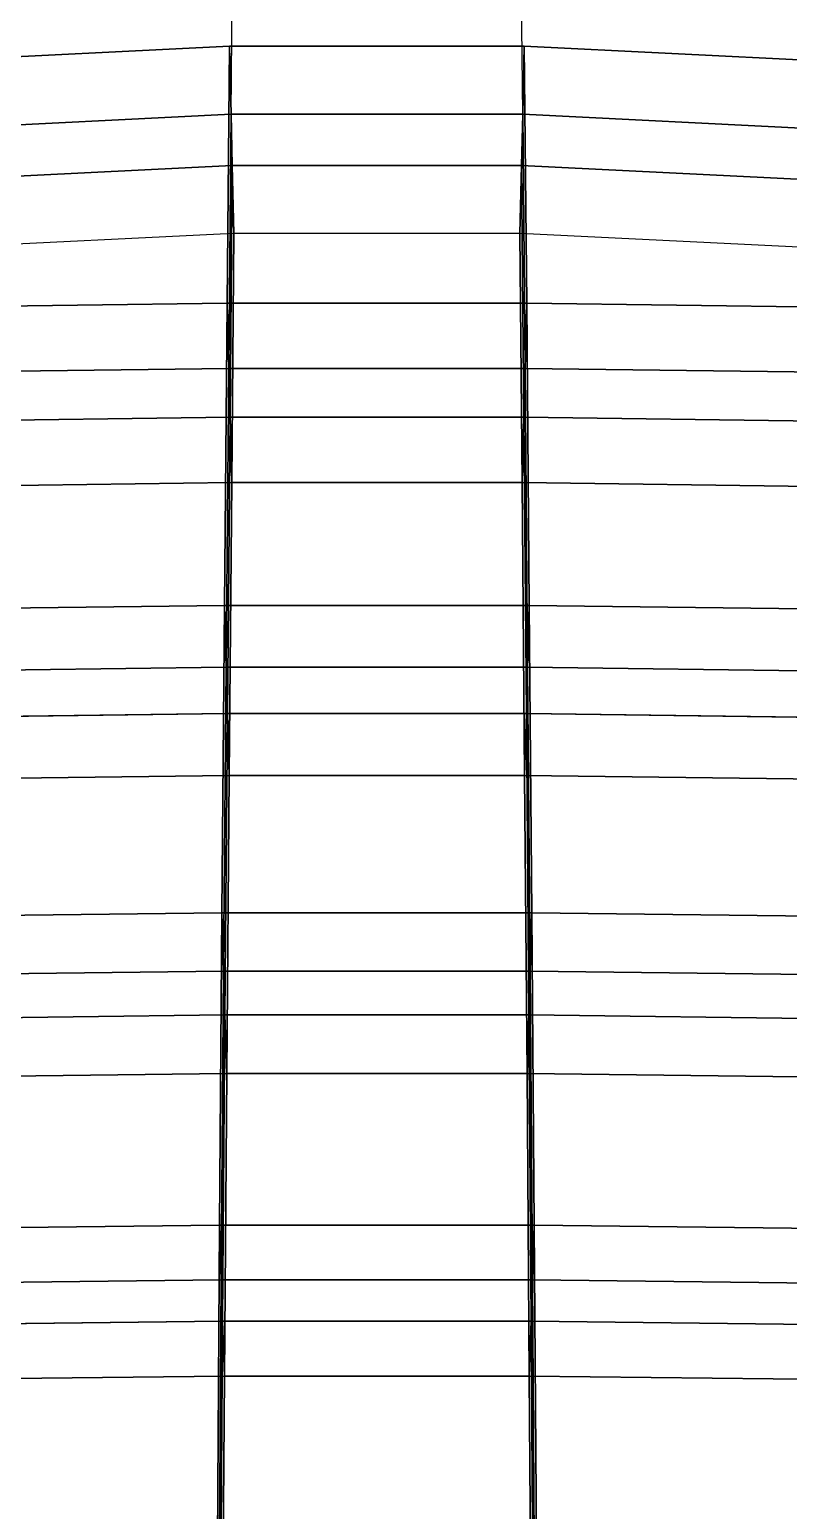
# Model space of a CAD drawing. Extents: x -25.3 to 28.3, y -25.5 to 26.5.
# Drawn here: x -1.085 to 1.286, y 14.376 to 19.003 of the extents above; entities that cross this region are included whole.
import ezdxf

# ---------------------------------------------------------------- set-up
doc = ezdxf.new("R2010")
doc.units = 0

msp = doc.modelspace()

# ---------------------------------------------------------------- linework, layer by layer
at = {"layer": 'LowerTendons'}
for p, q in [((-0.45892, 17.79191, 30.02078), (-1.37668, 17.7796, 30.00001)), ((-0.45892, 17.79191, 30.02078), (0.45892, 17.79191, 30.02078)), ((0.45892, 17.79191, 30.02078), (1.37668, 17.7796, 30.00001)), ((-0.46702, 16.86591, 30.5505), (-1.40094, 16.85383, 30.52861)), ((-0.46702, 16.86591, 30.5505), (0.46702, 16.86591, 30.5505)), ((0.46702, 16.86591, 30.5505), (1.40094, 16.85383, 30.52861)), ((-0.47468, 15.92416, 31.05166), (-1.42388, 15.91237, 31.02868)), ((-0.47468, 15.92416, 31.05166), (0.47468, 15.92416, 31.05166)), ((0.47468, 15.92416, 31.05166), (1.42388, 15.91237, 31.02868)), ((-0.4819, 14.96753, 31.52381), (-1.4455, 14.95611, 31.49977)), ((-0.4819, 14.96753, 31.52381), (0.4819, 14.96753, 31.52381)), ((0.4819, 14.96753, 31.52381), (1.4455, 14.95611, 31.49977))]:
    msp.add_line(p, q, dxfattribs=at)
at = {"layer": 'TestBases'}
for points in [[(-0.46076, 18.95175, 30.13269), (-1.38287, 18.9062, 30.13309), (-1.40429, 18.13621, 30.60173), (-0.46813, 18.14877, 30.62292)], [(-0.45559, 18.73881, 29.79412), (-1.36734, 18.69377, 29.79452), (-1.38287, 18.9062, 30.13309), (-0.46076, 18.95175, 30.13269)], [(-0.46813, 18.14877, 30.62292), (0.46813, 18.14877, 30.62292), (0.46076, 18.95175, 30.13269), (-0.46076, 18.95175, 30.13269)], [(-0.45559, 18.73881, 29.79412), (-0.46287, 17.94485, 30.27884), (-0.46813, 18.14877, 30.62292), (-0.46076, 18.95175, 30.13269)], [(-0.46287, 17.94485, 30.27884), (-0.45559, 18.73881, 29.79412), (-0.46076, 18.95175, 30.13269), (-0.46813, 18.14877, 30.62292)], [(0.45559, 18.73881, 29.79412), (-0.45559, 18.73881, 29.79412), (-0.46076, 18.95175, 30.13269), (0.46076, 18.95175, 30.13269)], [(0.46287, 17.94485, 30.27884), (0.45559, 18.73881, 29.79412), (0.46076, 18.95175, 30.13269), (0.46813, 18.14877, 30.62292)], [(1.36734, 18.69377, 29.79452), (0.45559, 18.73881, 29.79412), (0.46076, 18.95175, 30.13269), (1.38287, 18.9062, 30.13309)], [(0.45559, 18.73881, 29.79412), (0.46287, 17.94485, 30.27884), (0.46813, 18.14877, 30.62292), (0.46076, 18.95175, 30.13269)], [(0.46813, 18.14877, 30.62292), (1.40429, 18.13621, 30.60173), (1.38287, 18.9062, 30.13309), (0.46076, 18.95175, 30.13269)], [(-0.45559, 18.73881, 29.79412), (-1.36734, 18.69377, 29.79452), (-1.38851, 17.93244, 30.25789), (-0.46287, 17.94485, 30.27884)], [(-0.45559, 18.73881, 29.79412), (-1.36734, 18.69377, 29.79452), (-1.38851, 17.93244, 30.25789), (-0.46287, 17.94485, 30.27884)], [(-0.4517, 18.57911, 29.54019), (-1.35568, 18.53445, 29.54059), (-1.36734, 18.69377, 29.79452), (-0.45559, 18.73881, 29.79412)], [(-0.46287, 17.94485, 30.27884), (0.46287, 17.94485, 30.27884), (0.45559, 18.73881, 29.79412), (-0.45559, 18.73881, 29.79412)], [(-0.4517, 18.57911, 29.54019), (-0.45892, 17.79191, 30.02078), (-0.46287, 17.94485, 30.27884), (-0.45559, 18.73881, 29.79412)], [(-0.46287, 17.94485, 30.27884), (0.46287, 17.94485, 30.27884), (0.45559, 18.73881, 29.79412), (-0.45559, 18.73881, 29.79412)], [(-0.45892, 17.79191, 30.02078), (-0.4517, 18.57911, 29.54019), (-0.45559, 18.73881, 29.79412), (-0.46287, 17.94485, 30.27884)], [(0.4517, 18.57911, 29.54019), (-0.4517, 18.57911, 29.54019), (-0.45559, 18.73881, 29.79412), (0.45559, 18.73881, 29.79412)], [(0.45892, 17.79191, 30.02078), (0.4517, 18.57911, 29.54019), (0.45559, 18.73881, 29.79412), (0.46287, 17.94485, 30.27884)], [(1.35568, 18.53445, 29.54059), (0.4517, 18.57911, 29.54019), (0.45559, 18.73881, 29.79412), (1.36734, 18.69377, 29.79452)], [(0.4517, 18.57911, 29.54019), (0.45892, 17.79191, 30.02078), (0.46287, 17.94485, 30.27884), (0.45559, 18.73881, 29.79412)], [(0.46287, 17.94485, 30.27884), (1.38851, 17.93244, 30.25789), (1.36734, 18.69377, 29.79452), (0.45559, 18.73881, 29.79412)], [(0.46287, 17.94485, 30.27884), (1.38851, 17.93244, 30.25789), (1.36734, 18.69377, 29.79452), (0.45559, 18.73881, 29.79412)], [(-0.4517, 18.57911, 29.54019), (-1.35568, 18.53445, 29.54059), (-1.37668, 17.7796, 30.00001), (-0.45892, 17.79191, 30.02078)], [(-0.4517, 18.57911, 29.54019), (-1.35568, 18.53445, 29.54059), (-1.37668, 17.7796, 30.00001), (-0.45892, 17.79191, 30.02078)], [(-0.44653, 18.36617, 29.20162), (-1.34014, 18.32202, 29.20201), (-1.35568, 18.53445, 29.54059), (-0.4517, 18.57911, 29.54019)], [(-0.45892, 17.79191, 30.02078), (0.45892, 17.79191, 30.02078), (0.4517, 18.57911, 29.54019), (-0.4517, 18.57911, 29.54019)], [(-0.44653, 18.36617, 29.20162), (-0.45366, 17.588, 29.6767), (-0.45892, 17.79191, 30.02078), (-0.4517, 18.57911, 29.54019)], [(-0.45892, 17.79191, 30.02078), (0.45892, 17.79191, 30.02078), (0.4517, 18.57911, 29.54019), (-0.4517, 18.57911, 29.54019)], [(-0.45366, 17.588, 29.6767), (-0.44653, 18.36617, 29.20162), (-0.4517, 18.57911, 29.54019), (-0.45892, 17.79191, 30.02078)], [(0.44653, 18.36617, 29.20162), (-0.44653, 18.36617, 29.20162), (-0.4517, 18.57911, 29.54019), (0.4517, 18.57911, 29.54019)], [(0.45366, 17.588, 29.6767), (0.44653, 18.36617, 29.20162), (0.4517, 18.57911, 29.54019), (0.45892, 17.79191, 30.02078)], [(1.34014, 18.32202, 29.20201), (0.44653, 18.36617, 29.20162), (0.4517, 18.57911, 29.54019), (1.35568, 18.53445, 29.54059)], [(0.44653, 18.36617, 29.20162), (0.45366, 17.588, 29.6767), (0.45892, 17.79191, 30.02078), (0.4517, 18.57911, 29.54019)], [(0.45892, 17.79191, 30.02078), (1.37668, 17.7796, 30.00001), (1.35568, 18.53445, 29.54059), (0.4517, 18.57911, 29.54019)], [(0.45892, 17.79191, 30.02078), (1.37668, 17.7796, 30.00001), (1.35568, 18.53445, 29.54059), (0.4517, 18.57911, 29.54019)], [(-0.44653, 18.36617, 29.20162), (-1.34014, 18.32202, 29.20201), (-1.3609, 17.57583, 29.65617), (-0.45366, 17.588, 29.6767)], [(-0.45366, 17.588, 29.6767), (0.45366, 17.588, 29.6767), (0.44653, 18.36617, 29.20162), (-0.44653, 18.36617, 29.20162)], [(0.45366, 17.588, 29.6767), (1.3609, 17.57583, 29.65617), (1.34014, 18.32202, 29.20201), (0.44653, 18.36617, 29.20162)], [(-0.46813, 18.14877, 30.62292), (-1.40429, 18.13621, 30.60173), (-1.42904, 17.19187, 31.14093), (-0.47639, 17.2042, 31.16326)], [(-0.46287, 17.94485, 30.27884), (-1.38851, 17.93244, 30.25789), (-1.40429, 18.13621, 30.60173), (-0.46813, 18.14877, 30.62292)], [(-1.38851, 17.93244, 30.25789), (-0.46287, 17.94485, 30.27884), (-0.46813, 18.14877, 30.62292), (-1.40429, 18.13621, 30.60173)], [(-0.47639, 17.2042, 31.16326), (0.47639, 17.2042, 31.16326), (0.46813, 18.14877, 30.62292), (-0.46813, 18.14877, 30.62292)], [(-0.46287, 17.94485, 30.27884), (-0.47104, 17.01089, 30.81311), (-0.47639, 17.2042, 31.16326), (-0.46813, 18.14877, 30.62292)], [(-0.47104, 17.01089, 30.81311), (-0.46287, 17.94485, 30.27884), (-0.46813, 18.14877, 30.62292), (-0.47639, 17.2042, 31.16326)], [(0.46287, 17.94485, 30.27884), (-0.46287, 17.94485, 30.27884), (-0.46813, 18.14877, 30.62292), (0.46813, 18.14877, 30.62292)], [(-0.46287, 17.94485, 30.27884), (0.46287, 17.94485, 30.27884), (0.46813, 18.14877, 30.62292), (-0.46813, 18.14877, 30.62292)], [(0.47104, 17.01089, 30.81311), (0.46287, 17.94485, 30.27884), (0.46813, 18.14877, 30.62292), (0.47639, 17.2042, 31.16326)], [(1.38851, 17.93244, 30.25789), (0.46287, 17.94485, 30.27884), (0.46813, 18.14877, 30.62292), (1.40429, 18.13621, 30.60173)], [(0.46287, 17.94485, 30.27884), (0.47104, 17.01089, 30.81311), (0.47639, 17.2042, 31.16326), (0.46813, 18.14877, 30.62292)], [(0.46287, 17.94485, 30.27884), (1.38851, 17.93244, 30.25789), (1.40429, 18.13621, 30.60173), (0.46813, 18.14877, 30.62292)], [(0.47639, 17.2042, 31.16326), (1.42904, 17.19187, 31.14093), (1.40429, 18.13621, 30.60173), (0.46813, 18.14877, 30.62292)], [(-0.46287, 17.94485, 30.27884), (-1.38851, 17.93244, 30.25789), (-1.41298, 16.9987, 30.79103), (-0.47104, 17.01089, 30.81311)], [(-0.46287, 17.94485, 30.27884), (-1.38851, 17.93244, 30.25789), (-1.41298, 16.9987, 30.79103), (-0.47104, 17.01089, 30.81311)], [(-0.45892, 17.79191, 30.02078), (-1.37668, 17.7796, 30.00001), (-1.38851, 17.93244, 30.25789), (-0.46287, 17.94485, 30.27884)], [(-1.37668, 17.7796, 30.00001), (-0.45892, 17.79191, 30.02078), (-0.46287, 17.94485, 30.27884), (-1.38851, 17.93244, 30.25789)], [(-0.47104, 17.01089, 30.81311), (0.47104, 17.01089, 30.81311), (0.46287, 17.94485, 30.27884), (-0.46287, 17.94485, 30.27884)], [(-0.45892, 17.79191, 30.02078), (-0.46702, 16.86591, 30.5505), (-0.47104, 17.01089, 30.81311), (-0.46287, 17.94485, 30.27884)], [(-0.47104, 17.01089, 30.81311), (0.47104, 17.01089, 30.81311), (0.46287, 17.94485, 30.27884), (-0.46287, 17.94485, 30.27884)], [(-0.46702, 16.86591, 30.5505), (-0.45892, 17.79191, 30.02078), (-0.46287, 17.94485, 30.27884), (-0.47104, 17.01089, 30.81311)], [(0.45892, 17.79191, 30.02078), (-0.45892, 17.79191, 30.02078), (-0.46287, 17.94485, 30.27884), (0.46287, 17.94485, 30.27884)], [(-0.45892, 17.79191, 30.02078), (0.45892, 17.79191, 30.02078), (0.46287, 17.94485, 30.27884), (-0.46287, 17.94485, 30.27884)], [(0.46702, 16.86591, 30.5505), (0.45892, 17.79191, 30.02078), (0.46287, 17.94485, 30.27884), (0.47104, 17.01089, 30.81311)], [(1.37668, 17.7796, 30.00001), (0.45892, 17.79191, 30.02078), (0.46287, 17.94485, 30.27884), (1.38851, 17.93244, 30.25789)], [(0.45892, 17.79191, 30.02078), (0.46702, 16.86591, 30.5505), (0.47104, 17.01089, 30.81311), (0.46287, 17.94485, 30.27884)], [(0.45892, 17.79191, 30.02078), (1.37668, 17.7796, 30.00001), (1.38851, 17.93244, 30.25789), (0.46287, 17.94485, 30.27884)], [(0.47104, 17.01089, 30.81311), (1.41298, 16.9987, 30.79103), (1.38851, 17.93244, 30.25789), (0.46287, 17.94485, 30.27884)], [(0.47104, 17.01089, 30.81311), (1.41298, 16.9987, 30.79103), (1.38851, 17.93244, 30.25789), (0.46287, 17.94485, 30.27884)], [(-0.45892, 17.79191, 30.02078), (-1.37668, 17.7796, 30.00001), (-1.40094, 16.85383, 30.52861), (-0.46702, 16.86591, 30.5505)], [(-0.45892, 17.79191, 30.02078), (-1.37668, 17.7796, 30.00001), (-1.40094, 16.85383, 30.52861), (-0.46702, 16.86591, 30.5505)], [(-0.45366, 17.588, 29.6767), (-1.3609, 17.57583, 29.65617), (-1.37668, 17.7796, 30.00001), (-0.45892, 17.79191, 30.02078)], [(-1.3609, 17.57583, 29.65617), (-0.45366, 17.588, 29.6767), (-0.45892, 17.79191, 30.02078), (-1.37668, 17.7796, 30.00001)], [(-0.46702, 16.86591, 30.5505), (0.46702, 16.86591, 30.5505), (0.45892, 17.79191, 30.02078), (-0.45892, 17.79191, 30.02078)], [(-0.45366, 17.588, 29.6767), (-0.46167, 16.67261, 30.20035), (-0.46702, 16.86591, 30.5505), (-0.45892, 17.79191, 30.02078)], [(-0.46702, 16.86591, 30.5505), (0.46702, 16.86591, 30.5505), (0.45892, 17.79191, 30.02078), (-0.45892, 17.79191, 30.02078)], [(-0.46167, 16.67261, 30.20035), (-0.45366, 17.588, 29.6767), (-0.45892, 17.79191, 30.02078), (-0.46702, 16.86591, 30.5505)], [(0.45366, 17.588, 29.6767), (-0.45366, 17.588, 29.6767), (-0.45892, 17.79191, 30.02078), (0.45892, 17.79191, 30.02078)], [(-0.45366, 17.588, 29.6767), (0.45366, 17.588, 29.6767), (0.45892, 17.79191, 30.02078), (-0.45892, 17.79191, 30.02078)], [(0.46167, 16.67261, 30.20035), (0.45366, 17.588, 29.6767), (0.45892, 17.79191, 30.02078), (0.46702, 16.86591, 30.5505)], [(1.3609, 17.57583, 29.65617), (0.45366, 17.588, 29.6767), (0.45892, 17.79191, 30.02078), (1.37668, 17.7796, 30.00001)], [(0.45366, 17.588, 29.6767), (0.46167, 16.67261, 30.20035), (0.46702, 16.86591, 30.5505), (0.45892, 17.79191, 30.02078)], [(0.45366, 17.588, 29.6767), (1.3609, 17.57583, 29.65617), (1.37668, 17.7796, 30.00001), (0.45892, 17.79191, 30.02078)], [(0.46702, 16.86591, 30.5505), (1.40094, 16.85383, 30.52861), (1.37668, 17.7796, 30.00001), (0.45892, 17.79191, 30.02078)], [(0.46702, 16.86591, 30.5505), (1.40094, 16.85383, 30.52861), (1.37668, 17.7796, 30.00001), (0.45892, 17.79191, 30.02078)], [(-0.45366, 17.588, 29.6767), (-1.3609, 17.57583, 29.65617), (-1.38488, 16.66066, 30.17871), (-0.46167, 16.67261, 30.20035)], [(-0.46167, 16.67261, 30.20035), (0.46167, 16.67261, 30.20035), (0.45366, 17.588, 29.6767), (-0.45366, 17.588, 29.6767)], [(0.46167, 16.67261, 30.20035), (1.38488, 16.66066, 30.17871), (1.3609, 17.57583, 29.65617), (0.45366, 17.588, 29.6767)], [(-0.47639, 17.2042, 31.16326), (-1.42904, 17.19187, 31.14093), (-1.45244, 16.23153, 31.65103), (-0.4842, 16.24355, 31.67448)], [(-0.47104, 17.01089, 30.81311), (-1.41298, 16.9987, 30.79103), (-1.42904, 17.19187, 31.14093), (-0.47639, 17.2042, 31.16326)], [(-1.41298, 16.9987, 30.79103), (-0.47104, 17.01089, 30.81311), (-0.47639, 17.2042, 31.16326), (-1.42904, 17.19187, 31.14093)], [(-0.4842, 16.24355, 31.67448), (0.4842, 16.24355, 31.67448), (0.47639, 17.2042, 31.16326), (-0.47639, 17.2042, 31.16326)], [(-0.47104, 17.01089, 30.81311), (-0.47876, 16.06104, 31.31858), (-0.4842, 16.24355, 31.67448), (-0.47639, 17.2042, 31.16326)], [(-0.47876, 16.06104, 31.31858), (-0.47104, 17.01089, 30.81311), (-0.47639, 17.2042, 31.16326), (-0.4842, 16.24355, 31.67448)], [(0.47104, 17.01089, 30.81311), (-0.47104, 17.01089, 30.81311), (-0.47639, 17.2042, 31.16326), (0.47639, 17.2042, 31.16326)], [(-0.47104, 17.01089, 30.81311), (0.47104, 17.01089, 30.81311), (0.47639, 17.2042, 31.16326), (-0.47639, 17.2042, 31.16326)], [(0.47876, 16.06104, 31.31858), (0.47104, 17.01089, 30.81311), (0.47639, 17.2042, 31.16326), (0.4842, 16.24355, 31.67448)], [(1.41298, 16.9987, 30.79103), (0.47104, 17.01089, 30.81311), (0.47639, 17.2042, 31.16326), (1.42904, 17.19187, 31.14093)], [(0.47104, 17.01089, 30.81311), (0.47876, 16.06104, 31.31858), (0.4842, 16.24355, 31.67448), (0.47639, 17.2042, 31.16326)], [(0.47104, 17.01089, 30.81311), (1.41298, 16.9987, 30.79103), (1.42904, 17.19187, 31.14093), (0.47639, 17.2042, 31.16326)], [(0.4842, 16.24355, 31.67448), (1.45244, 16.23153, 31.65103), (1.42904, 17.19187, 31.14093), (0.47639, 17.2042, 31.16326)], [(-0.47104, 17.01089, 30.81311), (-1.41298, 16.9987, 30.79103), (-1.43612, 16.04915, 31.2954), (-0.47876, 16.06104, 31.31858)], [(-0.47104, 17.01089, 30.81311), (-1.41298, 16.9987, 30.79103), (-1.43612, 16.04915, 31.2954), (-0.47876, 16.06104, 31.31858)], [(-0.46702, 16.86591, 30.5505), (-1.40094, 16.85383, 30.52861), (-1.41298, 16.9987, 30.79103), (-0.47104, 17.01089, 30.81311)], [(-1.40094, 16.85383, 30.52861), (-0.46702, 16.86591, 30.5505), (-0.47104, 17.01089, 30.81311), (-1.41298, 16.9987, 30.79103)], [(-0.47876, 16.06104, 31.31858), (0.47876, 16.06104, 31.31858), (0.47104, 17.01089, 30.81311), (-0.47104, 17.01089, 30.81311)], [(-0.46702, 16.86591, 30.5505), (-0.47468, 15.92416, 31.05166), (-0.47876, 16.06104, 31.31858), (-0.47104, 17.01089, 30.81311)], [(-0.47876, 16.06104, 31.31858), (0.47876, 16.06104, 31.31858), (0.47104, 17.01089, 30.81311), (-0.47104, 17.01089, 30.81311)], [(-0.47468, 15.92416, 31.05166), (-0.46702, 16.86591, 30.5505), (-0.47104, 17.01089, 30.81311), (-0.47876, 16.06104, 31.31858)], [(0.46702, 16.86591, 30.5505), (-0.46702, 16.86591, 30.5505), (-0.47104, 17.01089, 30.81311), (0.47104, 17.01089, 30.81311)], [(-0.46702, 16.86591, 30.5505), (0.46702, 16.86591, 30.5505), (0.47104, 17.01089, 30.81311), (-0.47104, 17.01089, 30.81311)], [(0.47468, 15.92416, 31.05166), (0.46702, 16.86591, 30.5505), (0.47104, 17.01089, 30.81311), (0.47876, 16.06104, 31.31858)], [(1.40094, 16.85383, 30.52861), (0.46702, 16.86591, 30.5505), (0.47104, 17.01089, 30.81311), (1.41298, 16.9987, 30.79103)], [(0.46702, 16.86591, 30.5505), (0.47468, 15.92416, 31.05166), (0.47876, 16.06104, 31.31858), (0.47104, 17.01089, 30.81311)], [(0.46702, 16.86591, 30.5505), (1.40094, 16.85383, 30.52861), (1.41298, 16.9987, 30.79103), (0.47104, 17.01089, 30.81311)], [(0.47876, 16.06104, 31.31858), (1.43612, 16.04915, 31.2954), (1.41298, 16.9987, 30.79103), (0.47104, 17.01089, 30.81311)], [(0.47876, 16.06104, 31.31858), (1.43612, 16.04915, 31.2954), (1.41298, 16.9987, 30.79103), (0.47104, 17.01089, 30.81311)], [(-0.46702, 16.86591, 30.5505), (-1.40094, 16.85383, 30.52861), (-1.42388, 15.91237, 31.02868), (-0.47468, 15.92416, 31.05166)], [(-0.46702, 16.86591, 30.5505), (-1.40094, 16.85383, 30.52861), (-1.42388, 15.91237, 31.02868), (-0.47468, 15.92416, 31.05166)], [(-0.46167, 16.67261, 30.20035), (-1.38488, 16.66066, 30.17871), (-1.40094, 16.85383, 30.52861), (-0.46702, 16.86591, 30.5505)], [(-1.38488, 16.66066, 30.17871), (-0.46167, 16.67261, 30.20035), (-0.46702, 16.86591, 30.5505), (-1.40094, 16.85383, 30.52861)], [(-0.47468, 15.92416, 31.05166), (0.47468, 15.92416, 31.05166), (0.46702, 16.86591, 30.5505), (-0.46702, 16.86591, 30.5505)], [(-0.46167, 16.67261, 30.20035), (-0.46924, 15.74165, 30.69577), (-0.47468, 15.92416, 31.05166), (-0.46702, 16.86591, 30.5505)], [(-0.47468, 15.92416, 31.05166), (0.47468, 15.92416, 31.05166), (0.46702, 16.86591, 30.5505), (-0.46702, 16.86591, 30.5505)], [(-0.46924, 15.74165, 30.69577), (-0.46167, 16.67261, 30.20035), (-0.46702, 16.86591, 30.5505), (-0.47468, 15.92416, 31.05166)], [(0.46167, 16.67261, 30.20035), (-0.46167, 16.67261, 30.20035), (-0.46702, 16.86591, 30.5505), (0.46702, 16.86591, 30.5505)], [(-0.46167, 16.67261, 30.20035), (0.46167, 16.67261, 30.20035), (0.46702, 16.86591, 30.5505), (-0.46702, 16.86591, 30.5505)], [(0.46924, 15.74165, 30.69577), (0.46167, 16.67261, 30.20035), (0.46702, 16.86591, 30.5505), (0.47468, 15.92416, 31.05166)], [(1.38488, 16.66066, 30.17871), (0.46167, 16.67261, 30.20035), (0.46702, 16.86591, 30.5505), (1.40094, 16.85383, 30.52861)], [(0.46167, 16.67261, 30.20035), (0.46924, 15.74165, 30.69577), (0.47468, 15.92416, 31.05166), (0.46702, 16.86591, 30.5505)], [(0.46167, 16.67261, 30.20035), (1.38488, 16.66066, 30.17871), (1.40094, 16.85383, 30.52861), (0.46702, 16.86591, 30.5505)], [(0.47468, 15.92416, 31.05166), (1.42388, 15.91237, 31.02868), (1.40094, 16.85383, 30.52861), (0.46702, 16.86591, 30.5505)], [(0.47468, 15.92416, 31.05166), (1.42388, 15.91237, 31.02868), (1.40094, 16.85383, 30.52861), (0.46702, 16.86591, 30.5505)], [(-0.46167, 16.67261, 30.20035), (-1.38488, 16.66066, 30.17871), (-1.40757, 15.72999, 30.67305), (-0.46924, 15.74165, 30.69577)], [(-0.46924, 15.74165, 30.69577), (0.46924, 15.74165, 30.69577), (0.46167, 16.67261, 30.20035), (-0.46167, 16.67261, 30.20035)], [(0.46924, 15.74165, 30.69577), (1.40757, 15.72999, 30.67305), (1.38488, 16.66066, 30.17871), (0.46167, 16.67261, 30.20035)], [(-0.4842, 16.24355, 31.67448), (-1.45244, 16.23153, 31.65103), (-1.4745, 15.25609, 32.13157), (-0.49157, 15.26774, 32.1561)], [(-0.47876, 16.06104, 31.31858), (-1.43612, 16.04915, 31.2954), (-1.45244, 16.23153, 31.65103), (-0.4842, 16.24355, 31.67448)], [(-1.43612, 16.04915, 31.2954), (-0.47876, 16.06104, 31.31858), (-0.4842, 16.24355, 31.67448), (-1.45244, 16.23153, 31.65103)], [(-0.49157, 15.26774, 32.1561), (0.49157, 15.26774, 32.1561), (0.4842, 16.24355, 31.67448), (-0.4842, 16.24355, 31.67448)], [(-0.47876, 16.06104, 31.31858), (-0.48604, 15.09619, 31.79479), (-0.49157, 15.26774, 32.1561), (-0.4842, 16.24355, 31.67448)], [(-0.48604, 15.09619, 31.79479), (-0.47876, 16.06104, 31.31858), (-0.4842, 16.24355, 31.67448), (-0.49157, 15.26774, 32.1561)], [(0.47876, 16.06104, 31.31858), (-0.47876, 16.06104, 31.31858), (-0.4842, 16.24355, 31.67448), (0.4842, 16.24355, 31.67448)], [(-0.47876, 16.06104, 31.31858), (0.47876, 16.06104, 31.31858), (0.4842, 16.24355, 31.67448), (-0.4842, 16.24355, 31.67448)], [(0.48604, 15.09619, 31.79479), (0.47876, 16.06104, 31.31858), (0.4842, 16.24355, 31.67448), (0.49157, 15.26774, 32.1561)], [(1.43612, 16.04915, 31.2954), (0.47876, 16.06104, 31.31858), (0.4842, 16.24355, 31.67448), (1.45244, 16.23153, 31.65103)], [(0.47876, 16.06104, 31.31858), (0.48604, 15.09619, 31.79479), (0.49157, 15.26774, 32.1561), (0.4842, 16.24355, 31.67448)], [(0.47876, 16.06104, 31.31858), (1.43612, 16.04915, 31.2954), (1.45244, 16.23153, 31.65103), (0.4842, 16.24355, 31.67448)], [(0.49157, 15.26774, 32.1561), (1.4745, 15.25609, 32.13157), (1.45244, 16.23153, 31.65103), (0.4842, 16.24355, 31.67448)], [(-0.47876, 16.06104, 31.31858), (-1.43612, 16.04915, 31.2954), (-1.45793, 15.08467, 31.77054), (-0.48604, 15.09619, 31.79479)], [(-0.47876, 16.06104, 31.31858), (-1.43612, 16.04915, 31.2954), (-1.45793, 15.08467, 31.77054), (-0.48604, 15.09619, 31.79479)], [(-0.47468, 15.92416, 31.05166), (-1.42388, 15.91237, 31.02868), (-1.43612, 16.04915, 31.2954), (-0.47876, 16.06104, 31.31858)], [(-1.42388, 15.91237, 31.02868), (-0.47468, 15.92416, 31.05166), (-0.47876, 16.06104, 31.31858), (-1.43612, 16.04915, 31.2954)], [(-0.48604, 15.09619, 31.79479), (0.48604, 15.09619, 31.79479), (0.47876, 16.06104, 31.31858), (-0.47876, 16.06104, 31.31858)], [(-0.47468, 15.92416, 31.05166), (-0.4819, 14.96753, 31.52381), (-0.48604, 15.09619, 31.79479), (-0.47876, 16.06104, 31.31858)], [(-0.48604, 15.09619, 31.79479), (0.48604, 15.09619, 31.79479), (0.47876, 16.06104, 31.31858), (-0.47876, 16.06104, 31.31858)], [(-0.4819, 14.96753, 31.52381), (-0.47468, 15.92416, 31.05166), (-0.47876, 16.06104, 31.31858), (-0.48604, 15.09619, 31.79479)], [(0.47468, 15.92416, 31.05166), (-0.47468, 15.92416, 31.05166), (-0.47876, 16.06104, 31.31858), (0.47876, 16.06104, 31.31858)], [(-0.47468, 15.92416, 31.05166), (0.47468, 15.92416, 31.05166), (0.47876, 16.06104, 31.31858), (-0.47876, 16.06104, 31.31858)], [(0.4819, 14.96753, 31.52381), (0.47468, 15.92416, 31.05166), (0.47876, 16.06104, 31.31858), (0.48604, 15.09619, 31.79479)], [(1.42388, 15.91237, 31.02868), (0.47468, 15.92416, 31.05166), (0.47876, 16.06104, 31.31858), (1.43612, 16.04915, 31.2954)], [(0.47468, 15.92416, 31.05166), (0.4819, 14.96753, 31.52381), (0.48604, 15.09619, 31.79479), (0.47876, 16.06104, 31.31858)], [(0.47468, 15.92416, 31.05166), (1.42388, 15.91237, 31.02868), (1.43612, 16.04915, 31.2954), (0.47876, 16.06104, 31.31858)], [(0.48604, 15.09619, 31.79479), (1.45793, 15.08467, 31.77054), (1.43612, 16.04915, 31.2954), (0.47876, 16.06104, 31.31858)], [(0.48604, 15.09619, 31.79479), (1.45793, 15.08467, 31.77054), (1.43612, 16.04915, 31.2954), (0.47876, 16.06104, 31.31858)], [(-0.47468, 15.92416, 31.05166), (-1.42388, 15.91237, 31.02868), (-1.4455, 14.95611, 31.49977), (-0.4819, 14.96753, 31.52381)], [(-0.47468, 15.92416, 31.05166), (-1.42388, 15.91237, 31.02868), (-1.4455, 14.95611, 31.49977), (-0.4819, 14.96753, 31.52381)], [(-0.46924, 15.74165, 30.69577), (-1.40757, 15.72999, 30.67305), (-1.42388, 15.91237, 31.02868), (-0.47468, 15.92416, 31.05166)], [(-1.40757, 15.72999, 30.67305), (-0.46924, 15.74165, 30.69577), (-0.47468, 15.92416, 31.05166), (-1.42388, 15.91237, 31.02868)], [(-0.4819, 14.96753, 31.52381), (0.4819, 14.96753, 31.52381), (0.47468, 15.92416, 31.05166), (-0.47468, 15.92416, 31.05166)], [(-0.46924, 15.74165, 30.69577), (-0.47638, 14.79598, 31.16251), (-0.4819, 14.96753, 31.52381), (-0.47468, 15.92416, 31.05166)], [(-0.4819, 14.96753, 31.52381), (0.4819, 14.96753, 31.52381), (0.47468, 15.92416, 31.05166), (-0.47468, 15.92416, 31.05166)], [(-0.47638, 14.79598, 31.16251), (-0.46924, 15.74165, 30.69577), (-0.47468, 15.92416, 31.05166), (-0.4819, 14.96753, 31.52381)], [(0.46924, 15.74165, 30.69577), (-0.46924, 15.74165, 30.69577), (-0.47468, 15.92416, 31.05166), (0.47468, 15.92416, 31.05166)], [(-0.46924, 15.74165, 30.69577), (0.46924, 15.74165, 30.69577), (0.47468, 15.92416, 31.05166), (-0.47468, 15.92416, 31.05166)], [(0.47638, 14.79598, 31.16251), (0.46924, 15.74165, 30.69577), (0.47468, 15.92416, 31.05166), (0.4819, 14.96753, 31.52381)], [(1.40757, 15.72999, 30.67305), (0.46924, 15.74165, 30.69577), (0.47468, 15.92416, 31.05166), (1.42388, 15.91237, 31.02868)], [(0.46924, 15.74165, 30.69577), (0.47638, 14.79598, 31.16251), (0.4819, 14.96753, 31.52381), (0.47468, 15.92416, 31.05166)], [(0.46924, 15.74165, 30.69577), (1.40757, 15.72999, 30.67305), (1.42388, 15.91237, 31.02868), (0.47468, 15.92416, 31.05166)], [(0.4819, 14.96753, 31.52381), (1.4455, 14.95611, 31.49977), (1.42388, 15.91237, 31.02868), (0.47468, 15.92416, 31.05166)], [(0.4819, 14.96753, 31.52381), (1.4455, 14.95611, 31.49977), (1.42388, 15.91237, 31.02868), (0.47468, 15.92416, 31.05166)], [(-0.46924, 15.74165, 30.69577), (-1.40757, 15.72999, 30.67305), (-1.42894, 14.78469, 31.13874), (-0.47638, 14.79598, 31.16251)], [(-0.47638, 14.79598, 31.16251), (0.47638, 14.79598, 31.16251), (0.46924, 15.74165, 30.69577), (-0.46924, 15.74165, 30.69577)], [(0.47638, 14.79598, 31.16251), (1.42894, 14.78469, 31.13874), (1.40757, 15.72999, 30.67305), (0.46924, 15.74165, 30.69577)], [(-0.49157, 15.26774, 32.1561), (-1.4745, 15.25609, 32.13157), (-1.49517, 14.26646, 32.58209), (-0.49847, 14.27766, 32.60767)], [(-0.48604, 15.09619, 31.79479), (-1.45793, 15.08467, 31.77054), (-1.4745, 15.25609, 32.13157), (-0.49157, 15.26774, 32.1561)], [(-1.45793, 15.08467, 31.77054), (-0.48604, 15.09619, 31.79479), (-0.49157, 15.26774, 32.1561), (-1.4745, 15.25609, 32.13157)], [(-0.49847, 14.27766, 32.60767), (0.49847, 14.27766, 32.60767), (0.49157, 15.26774, 32.1561), (-0.49157, 15.26774, 32.1561)], [(-0.48604, 15.09619, 31.79479), (-0.49287, 14.11724, 32.24129), (-0.49847, 14.27766, 32.60767), (-0.49157, 15.26774, 32.1561)], [(-0.49287, 14.11724, 32.24129), (-0.48604, 15.09619, 31.79479), (-0.49157, 15.26774, 32.1561), (-0.49847, 14.27766, 32.60767)], [(0.48604, 15.09619, 31.79479), (-0.48604, 15.09619, 31.79479), (-0.49157, 15.26774, 32.1561), (0.49157, 15.26774, 32.1561)], [(-0.48604, 15.09619, 31.79479), (0.48604, 15.09619, 31.79479), (0.49157, 15.26774, 32.1561), (-0.49157, 15.26774, 32.1561)], [(0.49287, 14.11724, 32.24129), (0.48604, 15.09619, 31.79479), (0.49157, 15.26774, 32.1561), (0.49847, 14.27766, 32.60767)], [(1.45793, 15.08467, 31.77054), (0.48604, 15.09619, 31.79479), (0.49157, 15.26774, 32.1561), (1.4745, 15.25609, 32.13157)], [(0.48604, 15.09619, 31.79479), (0.49287, 14.11724, 32.24129), (0.49847, 14.27766, 32.60767), (0.49157, 15.26774, 32.1561)], [(0.48604, 15.09619, 31.79479), (1.45793, 15.08467, 31.77054), (1.4745, 15.25609, 32.13157), (0.49157, 15.26774, 32.1561)], [(0.49847, 14.27766, 32.60767), (1.49517, 14.26646, 32.58209), (1.4745, 15.25609, 32.13157), (0.49157, 15.26774, 32.1561)], [(-0.48604, 15.09619, 31.79479), (-1.45793, 15.08467, 31.77054), (-1.47837, 14.10616, 32.216), (-0.49287, 14.11724, 32.24129)], [(-0.48604, 15.09619, 31.79479), (-1.45793, 15.08467, 31.77054), (-1.47837, 14.10616, 32.216), (-0.49287, 14.11724, 32.24129)], [(-0.4819, 14.96753, 31.52381), (-1.4455, 14.95611, 31.49977), (-1.45793, 15.08467, 31.77054), (-0.48604, 15.09619, 31.79479)], [(-1.4455, 14.95611, 31.49977), (-0.4819, 14.96753, 31.52381), (-0.48604, 15.09619, 31.79479), (-1.45793, 15.08467, 31.77054)], [(-0.49287, 14.11724, 32.24129), (0.49287, 14.11724, 32.24129), (0.48604, 15.09619, 31.79479), (-0.48604, 15.09619, 31.79479)], [(-0.4819, 14.96753, 31.52381), (-0.48867, 13.99692, 31.96651), (-0.49287, 14.11724, 32.24129), (-0.48604, 15.09619, 31.79479)], [(-0.49287, 14.11724, 32.24129), (0.49287, 14.11724, 32.24129), (0.48604, 15.09619, 31.79479), (-0.48604, 15.09619, 31.79479)], [(-0.48867, 13.99692, 31.96651), (-0.4819, 14.96753, 31.52381), (-0.48604, 15.09619, 31.79479), (-0.49287, 14.11724, 32.24129)], [(0.4819, 14.96753, 31.52381), (-0.4819, 14.96753, 31.52381), (-0.48604, 15.09619, 31.79479), (0.48604, 15.09619, 31.79479)], [(-0.4819, 14.96753, 31.52381), (0.4819, 14.96753, 31.52381), (0.48604, 15.09619, 31.79479), (-0.48604, 15.09619, 31.79479)], [(0.48867, 13.99692, 31.96651), (0.4819, 14.96753, 31.52381), (0.48604, 15.09619, 31.79479), (0.49287, 14.11724, 32.24129)], [(1.4455, 14.95611, 31.49977), (0.4819, 14.96753, 31.52381), (0.48604, 15.09619, 31.79479), (1.45793, 15.08467, 31.77054)], [(0.4819, 14.96753, 31.52381), (0.48867, 13.99692, 31.96651), (0.49287, 14.11724, 32.24129), (0.48604, 15.09619, 31.79479)], [(0.4819, 14.96753, 31.52381), (1.4455, 14.95611, 31.49977), (1.45793, 15.08467, 31.77054), (0.48604, 15.09619, 31.79479)], [(0.49287, 14.11724, 32.24129), (1.47837, 14.10616, 32.216), (1.45793, 15.08467, 31.77054), (0.48604, 15.09619, 31.79479)], [(0.49287, 14.11724, 32.24129), (1.47837, 14.10616, 32.216), (1.45793, 15.08467, 31.77054), (0.48604, 15.09619, 31.79479)], [(-0.4819, 14.96753, 31.52381), (-1.4455, 14.95611, 31.49977), (-1.46577, 13.98594, 31.94143), (-0.48867, 13.99692, 31.96651)], [(-0.4819, 14.96753, 31.52381), (-1.4455, 14.95611, 31.49977), (-1.46577, 13.98594, 31.94143), (-0.48867, 13.99692, 31.96651)], [(-0.47638, 14.79598, 31.16251), (-1.42894, 14.78469, 31.13874), (-1.4455, 14.95611, 31.49977), (-0.4819, 14.96753, 31.52381)], [(-1.42894, 14.78469, 31.13874), (-0.47638, 14.79598, 31.16251), (-0.4819, 14.96753, 31.52381), (-1.4455, 14.95611, 31.49977)], [(-0.48867, 13.99692, 31.96651), (0.48867, 13.99692, 31.96651), (0.4819, 14.96753, 31.52381), (-0.4819, 14.96753, 31.52381)], [(-0.47638, 14.79598, 31.16251), (-0.48307, 13.8365, 31.60013), (-0.48867, 13.99692, 31.96651), (-0.4819, 14.96753, 31.52381)], [(-0.48867, 13.99692, 31.96651), (0.48867, 13.99692, 31.96651), (0.4819, 14.96753, 31.52381), (-0.4819, 14.96753, 31.52381)], [(-0.48307, 13.8365, 31.60013), (-0.47638, 14.79598, 31.16251), (-0.4819, 14.96753, 31.52381), (-0.48867, 13.99692, 31.96651)], [(0.47638, 14.79598, 31.16251), (-0.47638, 14.79598, 31.16251), (-0.4819, 14.96753, 31.52381), (0.4819, 14.96753, 31.52381)], [(-0.47638, 14.79598, 31.16251), (0.47638, 14.79598, 31.16251), (0.4819, 14.96753, 31.52381), (-0.4819, 14.96753, 31.52381)], [(0.48307, 13.8365, 31.60013), (0.47638, 14.79598, 31.16251), (0.4819, 14.96753, 31.52381), (0.48867, 13.99692, 31.96651)], [(1.42894, 14.78469, 31.13874), (0.47638, 14.79598, 31.16251), (0.4819, 14.96753, 31.52381), (1.4455, 14.95611, 31.49977)], [(0.47638, 14.79598, 31.16251), (0.48307, 13.8365, 31.60013), (0.48867, 13.99692, 31.96651), (0.4819, 14.96753, 31.52381)], [(0.47638, 14.79598, 31.16251), (1.42894, 14.78469, 31.13874), (1.4455, 14.95611, 31.49977), (0.4819, 14.96753, 31.52381)], [(0.48867, 13.99692, 31.96651), (1.46577, 13.98594, 31.94143), (1.4455, 14.95611, 31.49977), (0.4819, 14.96753, 31.52381)], [(0.48867, 13.99692, 31.96651), (1.46577, 13.98594, 31.94143), (1.4455, 14.95611, 31.49977), (0.4819, 14.96753, 31.52381)], [(-0.47638, 14.79598, 31.16251), (-1.42894, 14.78469, 31.13874), (-1.44897, 13.82564, 31.57534), (-0.48307, 13.8365, 31.60013)], [(-0.48307, 13.8365, 31.60013), (0.48307, 13.8365, 31.60013), (0.47638, 14.79598, 31.16251), (-0.47638, 14.79598, 31.16251)], [(0.48307, 13.8365, 31.60013), (1.44897, 13.82564, 31.57534), (1.42894, 14.78469, 31.13874), (0.47638, 14.79598, 31.16251)]]:
    msp.add_3dface(points, dxfattribs=at)
at = {"layer": 'UpperTendons'}
for p, q in [((-0.45559, 18.73881, 29.79412), (-0.44525, 19.76163, 29.12593)), ((0.45559, 18.73881, 29.79412), (0.44525, 19.76163, 29.12593)), ((-0.46287, 17.94485, 30.27884), (-0.45559, 18.73881, 29.79412)), ((0.46287, 17.94485, 30.27884), (0.45559, 18.73881, 29.79412)), ((-0.47104, 17.01089, 30.81311), (-0.46287, 17.94485, 30.27884)), ((0.47104, 17.01089, 30.81311), (0.46287, 17.94485, 30.27884)), ((-0.47876, 16.06104, 31.31858), (-0.47104, 17.01089, 30.81311)), ((0.47876, 16.06104, 31.31858), (0.47104, 17.01089, 30.81311)), ((-0.48604, 15.09619, 31.79479), (-0.47876, 16.06104, 31.31858)), ((0.48604, 15.09619, 31.79479), (0.47876, 16.06104, 31.31858)), ((-0.49287, 14.11724, 32.24129), (-0.48604, 15.09619, 31.79479)), ((0.49287, 14.11724, 32.24129), (0.48604, 15.09619, 31.79479))]:
    msp.add_line(p, q, dxfattribs=at)

doc.saveas('drawing.dxf')
